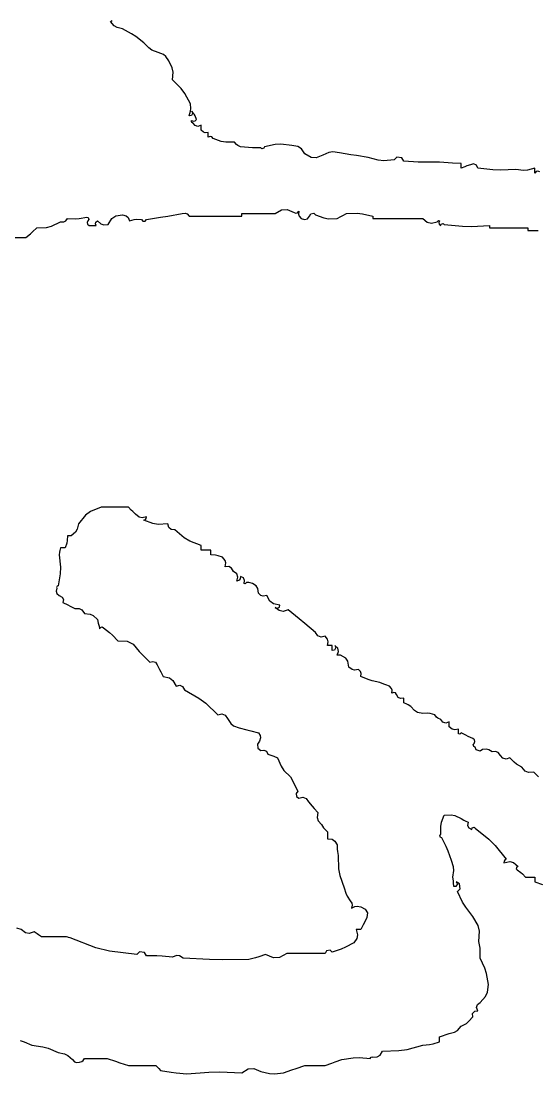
# Model space of a CAD drawing. Header units: millimetres. Extents: x 539196 to 807275, y 431843 to 1156631.
# Drawn here: x 624033.7 to 624197.3, y 434138 to 434470.8 of the extents above; entities that cross this region are included whole.
import ezdxf

# ---------------------------------------------------------------- set-up
doc = ezdxf.new("R2010")
doc.units = ezdxf.units.MM
doc.header["$MEASUREMENT"] = 0

# ---------------------------------------------------------------- blocks, each defined once
blk = doc.blocks.new('nhgjnj')
for p, q in [((104.704, 4.1129), (104.6929, 4.1129)), ((104.6929, 4.1129), (104.7037, 4.0697)), ((104.7096, 4.1129), (104.704, 4.1129)), ((104.7207, 4.1129), (104.7096, 4.1129)), ((104.7137, 4.1407), (104.7098, 4.1299)), ((104.7098, 4.1299), (104.7122, 4.1205)), ((104.7122, 4.1205), (104.7207, 4.1129)), ((105.0541, 4.0712), (105.0541, 4.1323)), ((108.2187, 4.1171), (108.2076, 4.1059)), ((108.2243, 4.1226), (108.2187, 4.1171)), ((108.2354, 4.1337), (108.2243, 4.1226)), ((108.8188, 4.0907), (108.8188, 4.1129)), ((108.8188, 4.1129), (108.83, 4.1129)), ((108.83, 4.1129), (108.8355, 4.1129)), ((108.8355, 4.1129), (108.8466, 4.1129)), ((108.8466, 4.1129), (108.8616, 4.1566)), ((104.7052, 4.046), (104.6998, 4.0018)), ((104.7037, 4.0697), (104.7052, 4.046)), ((105.0402, 3.9823), (105.0402, 4.0712)), ((105.0402, 4.0712), (105.0458, 4.0712)), ((105.0458, 4.0712), (105.0485, 4.0712)), ((105.0485, 4.0712), (105.0541, 4.0712)), ((108.2019, 4.0567), (108.1798, 4.0365)), ((108.2097, 4.0761), (108.2019, 4.0567)), ((108.2076, 4.1059), (108.2097, 4.0761)), ((108.8, 4.04), (108.8188, 4.0573)), ((108.8188, 4.0795), (108.8188, 4.0907)), ((108.8188, 4.0573), (108.8188, 4.0795)), ((104.6998, 4.0018), (104.7038, 3.9129)), ((108.1493, 3.9923), (108.1242, 3.967)), ((108.1607, 4.0065), (108.1493, 3.9923)), ((108.1798, 4.0365), (108.1607, 4.0065)), ((108.7291, 3.9661), (108.7348, 3.9888)), ((108.7348, 3.9888), (108.7563, 4.0156)), ((108.7563, 4.0156), (108.7585, 4.0071)), ((108.7585, 4.0071), (108.7703, 4.0032)), ((108.7703, 4.0032), (108.7772, 4.0087)), ((108.7772, 4.0087), (108.7914, 4.03)), ((108.7914, 4.03), (108.8, 4.04)), ((105.0402, 3.9378), (105.0402, 3.9823)), ((105.0402, 3.8489), (105.0402, 3.9378)), ((108.1274, 3.9267), (108.1103, 3.9115)), ((108.1242, 3.967), (108.1321, 3.9455)), ((108.1321, 3.9455), (108.1274, 3.9267)), ((108.6352, 3.882), (108.7146, 3.9462)), ((108.7146, 3.9462), (108.7197, 3.9375)), ((108.7197, 3.9375), (108.7256, 3.9336)), ((108.7256, 3.9336), (108.7355, 3.9323)), ((108.7355, 3.9323), (108.7291, 3.9661)), ((104.7024, 3.8679), (104.6929, 3.7795)), ((104.7038, 3.9129), (104.7024, 3.8679)), ((108.0895, 3.8628), (108.0774, 3.8434)), ((108.0941, 3.8979), (108.0881, 3.8839)), ((108.0881, 3.8839), (108.0895, 3.8628)), ((108.1103, 3.9115), (108.0941, 3.8979)), ((108.5983, 3.845), (108.6352, 3.882)), ((105.0316, 3.7435), (105.0263, 3.8489)), ((105.0263, 3.8489), (105.0319, 3.8489)), ((105.0319, 3.8489), (105.0346, 3.8489)), ((105.0346, 3.8489), (105.0402, 3.8489)), ((108.0774, 3.8434), (108.0741, 3.8301)), ((108.0741, 3.8301), (108.0756, 3.8073)), ((108.0756, 3.8073), (108.0857, 3.7929)), ((108.5341, 3.7656), (108.5983, 3.845)), ((109.3495, 3.8201), (109.2912, 3.7934)), ((109.381, 3.8301), (109.3495, 3.8201)), ((109.444, 3.842), (109.381, 3.8301)), ((109.4897, 3.8369), (109.444, 3.842)), ((109.5149, 3.8251), (109.4897, 3.8369)), ((109.5482, 3.7934), (109.5149, 3.8251)), ((104.6754, 3.773), (104.6667, 3.7557)), ((104.6667, 3.7557), (104.6721, 3.7378)), ((104.6929, 3.7795), (104.6754, 3.773)), ((105.0302, 3.6901), (105.0316, 3.7435)), ((108.0131, 3.7517), (108.0005, 3.7233)), ((108.0207, 3.7602), (108.0131, 3.7517)), ((108.0301, 3.7626), (108.0207, 3.7602)), ((108.0409, 3.7586), (108.0301, 3.7626)), ((108.0477, 3.7531), (108.0409, 3.7586)), ((108.0596, 3.7571), (108.0477, 3.7531)), ((108.0617, 3.7656), (108.0596, 3.7571)), ((108.0784, 3.771), (108.0617, 3.7656)), ((108.0857, 3.7929), (108.0784, 3.771)), ((108.5285, 3.7587), (108.5341, 3.7656)), ((108.5325, 3.7469), (108.5285, 3.7587)), ((108.541, 3.7447), (108.5325, 3.7469)), ((108.5325, 3.7281), (108.541, 3.7447)), ((109.0481, 3.7517), (108.9939, 3.7096)), ((109.1001, 3.7815), (109.0481, 3.7517)), ((109.134, 3.7896), (109.1001, 3.7815)), ((109.1939, 3.7864), (109.134, 3.7896)), ((109.2323, 3.7933), (109.1939, 3.7864)), ((109.2522, 3.7947), (109.2323, 3.7933)), ((109.2912, 3.7934), (109.2522, 3.7947)), ((109.5608, 3.7776), (109.5482, 3.7934)), ((109.5777, 3.7728), (109.5608, 3.7776)), ((109.5968, 3.7795), (109.5777, 3.7728)), ((109.5986, 3.7618), (109.5968, 3.7795)), ((109.6139, 3.7496), (109.5986, 3.7618)), ((109.6315, 3.7517), (109.6139, 3.7496)), ((109.6584, 3.7284), (109.6315, 3.7517)), ((104.6651, 3.6822), (104.6624, 3.6322)), ((104.6762, 3.6822), (104.6651, 3.6822)), ((104.6721, 3.7378), (104.6794, 3.7152)), ((104.6818, 3.6822), (104.6762, 3.6822)), ((104.6794, 3.7152), (104.6836, 3.7041)), ((104.6929, 3.6822), (104.6818, 3.6822)), ((104.6836, 3.7041), (104.6929, 3.6822)), ((105.0194, 3.585), (105.0302, 3.6901)), ((107.9935, 3.7094), (107.9784, 3.6822)), ((107.9784, 3.6822), (107.9838, 3.6792)), ((107.9838, 3.6792), (107.9862, 3.6745)), ((108.0005, 3.7233), (107.9935, 3.7094)), ((108.4605, 3.6467), (108.4785, 3.6822)), ((108.4785, 3.6822), (108.4878, 3.6984)), ((108.4878, 3.6984), (108.492, 3.7068)), ((108.492, 3.7068), (108.4993, 3.7239)), ((108.4993, 3.7239), (108.5177, 3.7207)), ((108.5177, 3.7207), (108.5325, 3.7281)), ((108.8866, 3.6775), (108.8578, 3.6739)), ((108.9022, 3.6614), (108.8866, 3.6775)), ((108.964, 3.6911), (108.9022, 3.6614)), ((108.9939, 3.7096), (108.964, 3.6911)), ((109.6703, 3.7136), (109.6584, 3.7284)), ((109.6871, 3.6822), (109.6703, 3.7136)), ((109.7115, 3.661), (109.6871, 3.6822)), ((104.6624, 3.6322), (104.661, 3.6072)), ((107.9581, 3.6305), (107.9436, 3.6128)), ((107.9686, 3.6683), (107.9575, 3.6683)), ((107.9575, 3.6683), (107.9619, 3.6459)), ((107.9619, 3.6459), (107.9581, 3.6305)), ((107.9742, 3.6683), (107.9686, 3.6683)), ((107.9853, 3.6683), (107.9742, 3.6683)), ((107.9862, 3.6745), (107.9853, 3.6683)), ((108.4558, 3.6247), (108.4605, 3.6467)), ((108.4576, 3.585), (108.4558, 3.6247)), ((108.7216, 3.6267), (108.6678, 3.607)), ((108.7585, 3.6393), (108.7216, 3.6267)), ((108.7805, 3.6408), (108.7585, 3.6393)), ((108.8188, 3.6336), (108.7805, 3.6408)), ((108.8409, 3.6377), (108.8188, 3.6336)), ((108.8521, 3.6391), (108.8409, 3.6377)), ((108.8578, 3.6739), (108.8466, 3.6545)), ((108.8466, 3.6545), (108.8573, 3.6608)), ((108.8744, 3.6406), (108.8521, 3.6391)), ((108.8573, 3.6608), (108.8731, 3.6529)), ((108.8731, 3.6529), (108.8744, 3.6406)), ((109.7215, 3.6444), (109.7115, 3.661)), ((109.7288, 3.6128), (109.7215, 3.6444)), ((104.6582, 3.5572), (104.658, 3.4738)), ((104.661, 3.6072), (104.6582, 3.5572)), ((104.9977, 3.5511), (104.9985, 3.5572)), ((104.9985, 3.5572), (105.0091, 3.5528)), ((105.0091, 3.5528), (105.019, 3.5553)), ((105.0138, 3.5781), (105.0194, 3.585)), ((105.0178, 3.5663), (105.0138, 3.5781)), ((105.0263, 3.5642), (105.0178, 3.5663)), ((105.019, 3.5553), (105.0263, 3.5642)), ((107.902, 3.5642), (107.8945, 3.548)), ((107.9177, 3.5768), (107.902, 3.5642)), ((107.927, 3.6128), (107.9159, 3.6128)), ((107.9159, 3.6128), (107.9225, 3.5937)), ((107.9225, 3.5937), (107.9177, 3.5768)), ((107.9325, 3.6128), (107.927, 3.6128)), ((107.9436, 3.6128), (107.9325, 3.6128)), ((108.4997, 3.5683), (108.4576, 3.585)), ((108.5236, 3.5638), (108.4997, 3.5683)), ((108.5688, 3.5642), (108.5236, 3.5638)), ((108.5756, 3.5586), (108.5688, 3.5642)), ((108.5875, 3.5626), (108.5756, 3.5586)), ((108.5896, 3.5711), (108.5875, 3.5626)), ((108.6413, 3.5958), (108.5896, 3.5711)), ((108.6678, 3.607), (108.6413, 3.5958)), ((109.7371, 3.5905), (109.7288, 3.6128)), ((109.7413, 3.5794), (109.7371, 3.5905)), ((109.7496, 3.5572), (109.7413, 3.5794)), ((109.7607, 3.5572), (109.7496, 3.5572)), ((109.7663, 3.5572), (109.7607, 3.5572)), ((109.7774, 3.5572), (109.7663, 3.5572)), ((109.7897, 3.5194), (109.7774, 3.5572)), ((105, 3.5463), (104.9977, 3.5511)), ((105.0055, 3.5433), (105, 3.5463)), ((105.0132, 3.5098), (105.0055, 3.5433)), ((105.0072, 3.4859), (105.0132, 3.5098)), ((107.8661, 3.5027), (107.8646, 3.4878)), ((107.8742, 3.5294), (107.8661, 3.5027)), ((107.8883, 3.5403), (107.8742, 3.5294)), ((107.8945, 3.548), (107.8883, 3.5403)), ((109.794, 3.4995), (109.7897, 3.5194)), ((109.7982, 3.46), (109.794, 3.4995)), ((104.658, 3.4738), (104.6566, 3.432)), ((104.9846, 3.46), (105.0072, 3.4859)), ((104.9846, 3.3433), (104.9846, 3.46)), ((107.8672, 3.46), (107.86, 3.4284)), ((107.8646, 3.4878), (107.8672, 3.46)), ((109.822, 3.3675), (109.7982, 3.46)), ((104.6566, 3.432), (104.6512, 3.3488)), ((107.8163, 3.3744), (107.8121, 3.366)), ((107.8256, 3.3905), (107.8163, 3.3744)), ((107.85, 3.4118), (107.8256, 3.3905)), ((107.86, 3.4284), (107.85, 3.4118)), ((104.6318, 3.3377), (104.6282, 3.3089)), ((104.6512, 3.3488), (104.6318, 3.3377)), ((104.9846, 3.2849), (104.9846, 3.3433)), ((107.7727, 3.3156), (107.7561, 3.3072)), ((107.7801, 3.3305), (107.7727, 3.3156)), ((107.788, 3.3488), (107.7769, 3.3488)), ((107.7769, 3.3488), (107.7801, 3.3305)), ((107.7936, 3.3488), (107.788, 3.3488)), ((107.8047, 3.3488), (107.7936, 3.3488)), ((107.8121, 3.366), (107.8047, 3.3488)), ((109.8291, 3.3192), (109.822, 3.3675)), ((109.833, 3.2238), (109.8291, 3.3192)), ((104.6282, 3.3089), (104.6443, 3.2933)), ((104.6443, 3.2933), (104.6488, 3.232)), ((104.9846, 3.1682), (104.9846, 3.2849)), ((107.7075, 3.2655), (107.6991, 3.2432)), ((107.7203, 3.2775), (107.7075, 3.2655)), ((107.7317, 3.2813), (107.7203, 3.2775)), ((107.7492, 3.2794), (107.7317, 3.2813)), ((107.7473, 3.2999), (107.7448, 3.29)), ((107.7448, 3.29), (107.7492, 3.2794)), ((107.7561, 3.3072), (107.7473, 3.2999)), ((104.6458, 3.1998), (104.6304, 3.1404)), ((104.6488, 3.232), (104.6458, 3.1998)), ((107.6866, 3.2099), (107.6762, 3.1645)), ((107.695, 3.2321), (107.6866, 3.2099)), ((107.6991, 3.2432), (107.695, 3.2321)), ((109.8554, 3.2102), (109.833, 3.2238)), ((109.8653, 3.1943), (109.8554, 3.2102)), ((109.8677, 3.1682), (109.8653, 3.1943)), ((104.6304, 3.1404), (104.6193, 3.0738)), ((104.9578, 3.1082), (104.9707, 3.1682)), ((104.9707, 3.1682), (104.9763, 3.1682)), ((104.9763, 3.1682), (104.9791, 3.1682)), ((104.9791, 3.1682), (104.9846, 3.1682)), ((107.6692, 3.142), (107.6519, 3.0988)), ((107.6762, 3.1645), (107.6692, 3.142)), ((109.0047, 3.1246), (109.0266, 3.1368)), ((109.0266, 3.1368), (109.055, 3.1335)), ((109.055, 3.1335), (109.0827, 3.1194)), ((109.8645, 3.1629), (109.8677, 3.1682)), ((109.8685, 3.155), (109.8645, 3.1629)), ((109.8746, 3.1543), (109.8685, 3.155)), ((109.8693, 3.0878), (109.8746, 3.1543)), ((104.6193, 3.0738), (104.6137, 3.0404)), ((104.955, 3.0768), (104.9578, 3.1082)), ((104.9568, 3.0154), (104.955, 3.0768)), ((107.623, 3.0969), (107.6102, 3.0849)), ((107.6102, 3.0849), (107.6146, 3.0624)), ((107.6344, 3.1008), (107.623, 3.0969)), ((107.6519, 3.0988), (107.6344, 3.1008)), ((108.9883, 3.0768), (108.9925, 3.0988)), ((108.99, 3.0635), (108.9883, 3.0768)), ((108.9925, 3.0988), (109.0047, 3.1246)), ((109.0827, 3.1194), (109.0966, 3.1124)), ((109.0966, 3.1124), (109.1245, 3.0988)), ((109.1245, 3.0988), (109.1245, 3.0877)), ((109.1245, 3.0877), (109.1245, 3.0821)), ((109.1245, 3.0821), (109.1245, 3.071)), ((109.1245, 3.071), (109.1544, 3.0794)), ((109.1544, 3.0794), (109.1759, 3.0755)), ((109.1759, 3.0755), (109.2009, 3.0571)), ((109.8707, 3.0535), (109.8693, 3.0878)), ((104.6137, 3.0404), (104.6026, 2.9737)), ((104.968, 2.9932), (104.9568, 3.0154)), ((107.5437, 3.0101), (107.5269, 2.9807)), ((107.5629, 3.0236), (107.5437, 3.0101)), ((107.5963, 3.0293), (107.5629, 3.0236)), ((107.6108, 3.0471), (107.5963, 3.0293)), ((107.6146, 3.0624), (107.6108, 3.0471)), ((108.8814, 3.0015), (108.9134, 3.0116)), ((108.9134, 3.0116), (108.9291, 3.0188)), ((108.9291, 3.0188), (108.9578, 3.0363)), ((108.9578, 3.0363), (108.9714, 3.0462)), ((108.9714, 3.0462), (108.9833, 3.0481)), ((108.9833, 3.0481), (108.9994, 3.0432)), ((108.9994, 3.0432), (108.99, 3.0635)), ((109.2009, 3.0571), (109.2268, 3.0089)), ((109.2268, 3.0089), (109.238, 2.9836)), ((109.8816, 2.9876), (109.8707, 3.0535)), ((104.6026, 2.9737), (104.5975, 2.9348)), ((104.9735, 2.9821), (104.968, 2.9932)), ((104.9846, 2.9598), (104.9735, 2.9821)), ((104.9862, 2.9092), (104.9846, 2.9598)), ((107.4859, 2.9636), (107.4713, 2.946)), ((107.4713, 2.946), (107.482, 2.9523)), ((107.482, 2.9523), (107.4978, 2.9444)), ((107.5057, 2.9686), (107.4859, 2.9636)), ((107.4978, 2.9444), (107.4991, 2.9321)), ((107.5269, 2.9598), (107.5057, 2.9686)), ((107.5269, 2.9807), (107.5269, 2.9724)), ((107.5269, 2.9724), (107.5269, 2.9682)), ((107.5269, 2.9682), (107.5269, 2.9598)), ((108.5989, 2.9304), (108.6089, 2.9463)), ((108.6089, 2.9463), (108.6313, 2.9598)), ((108.6313, 2.9598), (108.6564, 2.9607)), ((108.6564, 2.9607), (108.6691, 2.9621)), ((108.6691, 2.9621), (108.6938, 2.9668)), ((108.6938, 2.9668), (108.7701, 2.9682)), ((108.7701, 2.9682), (108.8096, 2.9755)), ((108.8096, 2.9755), (108.8814, 3.0015)), ((109.238, 2.9836), (109.2564, 2.9321)), ((109.8951, 2.9486), (109.8816, 2.9876)), ((109.9021, 2.9292), (109.8951, 2.9486)), ((104.5975, 2.9348), (104.6007, 2.9125)), ((104.6007, 2.9125), (104.6165, 2.8765)), ((104.9638, 2.8348), (104.9817, 2.8822)), ((104.9817, 2.8822), (104.9862, 2.9092)), ((107.4335, 2.9049), (107.4157, 2.8904)), ((107.4157, 2.8904), (107.4215, 2.8674)), ((107.4488, 2.9087), (107.4335, 2.9049)), ((107.4713, 2.9043), (107.4488, 2.9087)), ((107.4824, 2.9321), (107.4713, 2.9321)), ((107.4713, 2.9321), (107.4713, 2.921)), ((107.4713, 2.921), (107.4713, 2.9154)), ((107.4713, 2.9154), (107.4713, 2.9043)), ((107.488, 2.9321), (107.4824, 2.9321)), ((107.4991, 2.9321), (107.488, 2.9321)), ((108.5132, 2.8696), (108.5314, 2.8813)), ((108.5314, 2.8813), (108.54, 2.8885)), ((108.54, 2.8885), (108.5549, 2.9043)), ((108.5549, 2.9043), (108.5716, 2.9043)), ((108.5716, 2.9043), (108.5799, 2.9043)), ((108.5799, 2.9043), (108.5966, 2.9043)), ((108.5966, 2.9043), (108.5989, 2.9304)), ((109.2564, 2.9321), (109.2449, 2.9197)), ((109.2449, 2.9197), (109.2485, 2.8984)), ((109.2485, 2.8984), (109.2634, 2.8904)), ((109.2634, 2.8904), (109.2634, 2.8015)), ((109.9163, 2.8904), (109.9021, 2.9292)), ((109.9163, 2.8432), (109.9163, 2.8904)), ((104.6165, 2.8765), (104.6316, 2.8376)), ((104.6316, 2.8376), (104.6297, 2.8089)), ((104.9545, 2.8241), (104.9638, 2.8348)), ((104.958, 2.8064), (104.9545, 2.8241)), ((107.3949, 2.8348), (107.3418, 2.7712)), ((107.4144, 2.8484), (107.3949, 2.8348)), ((107.4215, 2.8674), (107.4144, 2.8484)), ((108.4069, 2.8146), (108.4194, 2.8257)), ((108.4194, 2.8257), (108.4438, 2.8487)), ((108.4438, 2.8487), (108.4725, 2.8448)), ((108.4725, 2.8448), (108.4914, 2.8504)), ((108.4914, 2.8504), (108.5132, 2.8696)), ((109.9163, 2.8195), (109.9163, 2.8432)), ((109.9163, 2.7723), (109.9163, 2.8195)), ((104.6095, 2.7723), (104.5789, 2.753)), ((104.6297, 2.8089), (104.6095, 2.7723)), ((104.9707, 2.8001), (104.958, 2.8064)), ((104.9865, 2.7874), (104.9707, 2.8001)), ((104.9846, 2.7515), (104.9913, 2.7706)), ((104.9913, 2.7706), (104.9865, 2.7874)), ((107.3418, 2.7712), (107.3154, 2.7392)), ((108.3546, 2.7606), (108.3617, 2.7796)), ((108.3604, 2.7376), (108.3546, 2.7606)), ((108.3617, 2.7796), (108.3812, 2.7931)), ((108.3812, 2.7931), (108.4069, 2.8146)), ((109.2634, 2.8015), (109.2634, 2.757)), ((109.933, 2.7223), (109.9163, 2.7723)), ((104.5654, 2.7318), (104.5609, 2.6959)), ((104.5789, 2.753), (104.5654, 2.7318)), ((104.9321, 2.669), (104.9499, 2.7098)), ((104.9515, 2.7299), (104.943, 2.7376)), ((104.943, 2.7376), (104.9604, 2.7356)), ((104.9499, 2.7098), (104.9538, 2.7206)), ((104.9538, 2.7206), (104.9515, 2.7299)), ((104.9604, 2.7356), (104.9719, 2.7394)), ((104.9719, 2.7394), (104.9846, 2.7515)), ((107.3154, 2.7392), (107.2629, 2.6751)), ((108.2354, 2.689), (108.2687, 2.7057)), ((108.2687, 2.7057), (108.2853, 2.714)), ((108.2853, 2.714), (108.3187, 2.7306)), ((108.3187, 2.7306), (108.3325, 2.7209)), ((108.3325, 2.7209), (108.3505, 2.7239)), ((108.3505, 2.7239), (108.3604, 2.7376)), ((109.2634, 2.757), (109.2634, 2.6681)), ((109.9413, 2.6973), (109.933, 2.7223)), ((109.958, 2.6473), (109.9413, 2.6973)), ((104.5609, 2.6959), (104.5531, 2.6324)), ((104.9341, 2.6369), (104.9321, 2.669)), ((104.9568, 2.5987), (104.9341, 2.6369)), ((107.2629, 2.6751), (107.272, 2.6454)), ((107.272, 2.6454), (107.268, 2.6233)), ((108.1738, 2.6339), (108.1977, 2.6504)), ((108.1977, 2.6504), (108.2354, 2.689)), ((109.2634, 2.6681), (109.2879, 2.6244)), ((109.9633, 2.5947), (109.958, 2.6473)), ((104.5531, 2.6324), (104.5545, 2.5987)), ((104.5545, 2.5987), (104.5679, 2.5361)), ((104.9568, 2.5209), (104.9568, 2.5987)), ((107.2277, 2.5894), (107.2125, 2.5686)), ((107.2351, 2.6264), (107.2277, 2.5894)), ((107.2475, 2.6251), (107.2351, 2.6264)), ((107.2554, 2.6093), (107.2475, 2.6251)), ((107.268, 2.6233), (107.249, 2.5987)), ((107.249, 2.5987), (107.2554, 2.6093)), ((108.1034, 2.557), (108.1107, 2.5796)), ((108.1107, 2.5796), (108.1149, 2.5907)), ((108.1149, 2.5907), (108.1242, 2.6125)), ((108.1242, 2.6125), (108.1738, 2.6339)), ((109.2898, 2.5892), (109.2703, 2.5431)), ((109.2879, 2.6244), (109.2898, 2.5892)), ((109.9618, 2.5671), (109.9633, 2.5947)), ((104.5679, 2.5361), (104.5764, 2.534)), ((104.5748, 2.5153), (104.5741, 2.468)), ((104.5803, 2.5221), (104.5748, 2.5153)), ((104.5764, 2.534), (104.5803, 2.5221)), ((104.9568, 2.482), (104.9568, 2.5209)), ((107.179, 2.5166), (107.1657, 2.5014)), ((107.1828, 2.5301), (107.179, 2.5166)), ((107.2125, 2.5686), (107.1796, 2.55)), ((107.1796, 2.55), (107.1828, 2.5301)), ((107.9944, 2.5127), (108.0084, 2.5147)), ((108.0084, 2.5147), (108.027, 2.5084)), ((108.0681, 2.4982), (108.0826, 2.5153)), ((108.0794, 2.5337), (108.0868, 2.5485)), ((108.0826, 2.5153), (108.0794, 2.5337)), ((108.0868, 2.5485), (108.1034, 2.557)), ((109.2703, 2.5431), (109.2833, 2.5048)), ((109.9332, 2.4745), (109.951, 2.5153)), ((109.951, 2.5153), (109.9618, 2.5671)), ((104.5741, 2.468), (104.5727, 2.4443)), ((104.9568, 2.4042), (104.9568, 2.482)), ((107.1051, 2.4534), (107.1036, 2.4461)), ((107.1101, 2.4667), (107.1051, 2.4534)), ((107.1237, 2.4891), (107.1101, 2.4667)), ((107.1396, 2.4991), (107.1237, 2.4891)), ((107.1657, 2.5014), (107.1396, 2.4991)), ((107.9617, 2.4347), (107.9673, 2.457)), ((107.9673, 2.457), (107.9784, 2.5014)), ((107.9784, 2.5014), (107.9944, 2.5127)), ((108.027, 2.5084), (108.0452, 2.4953)), ((108.0452, 2.4953), (108.0681, 2.4982)), ((109.2833, 2.5048), (109.2889, 2.4852)), ((109.2889, 2.4852), (109.2981, 2.4458)), ((109.9352, 2.4425), (109.9332, 2.4745)), ((104.5679, 2.3972), (104.5604, 2.3811)), ((104.5727, 2.4443), (104.5679, 2.3972)), ((104.9624, 2.4042), (104.9568, 2.4042)), ((104.9652, 2.4042), (104.9624, 2.4042)), ((104.9707, 2.4042), (104.9652, 2.4042)), ((104.9707, 2.2819), (104.9707, 2.4042)), ((107.0769, 2.4138), (107.0684, 2.3972)), ((107.0684, 2.3972), (107.0821, 2.3947)), ((107.0918, 2.4212), (107.0769, 2.4138)), ((107.0821, 2.3947), (107.09, 2.3888)), ((107.1101, 2.4181), (107.0918, 2.4212)), ((107.1036, 2.4461), (107.1032, 2.432)), ((107.1032, 2.432), (107.1086, 2.4289)), ((107.1086, 2.4289), (107.111, 2.4242)), ((107.111, 2.4242), (107.1101, 2.4181)), ((107.9506, 2.3903), (107.9617, 2.4347)), ((109.2981, 2.4458), (109.3002, 2.293)), ((109.958, 2.4042), (109.9352, 2.4425)), ((109.9529, 2.2764), (109.958, 2.4042)), ((104.5542, 2.3733), (104.5401, 2.3625)), ((104.5401, 2.3625), (104.5417, 2.3118)), ((104.5604, 2.3811), (104.5542, 2.3733)), ((107.0207, 2.3455), (107.0114, 2.3293)), ((107.0114, 2.3293), (107.0129, 2.3069)), ((107.0407, 2.3555), (107.0207, 2.3455)), ((107.0542, 2.375), (107.0407, 2.3555)), ((107.0732, 2.3822), (107.0542, 2.375)), ((107.0962, 2.3764), (107.0732, 2.3822)), ((107.09, 2.3888), (107.0962, 2.3764)), ((107.895, 2.3208), (107.9246, 2.3406)), ((107.9246, 2.3406), (107.9378, 2.3571)), ((107.9378, 2.3571), (107.9506, 2.3903)), ((104.5372, 2.2849), (104.5192, 2.2375)), ((104.5417, 2.3118), (104.5372, 2.2849)), ((104.9707, 2.2208), (104.9707, 2.2819)), ((106.9573, 2.293), (106.9485, 2.2661)), ((106.9751, 2.3075), (106.9573, 2.293)), ((106.9904, 2.3113), (106.9751, 2.3075)), ((107.0129, 2.3069), (106.9904, 2.3113)), ((107.8684, 2.2883), (107.8755, 2.3073)), ((107.8742, 2.2652), (107.8684, 2.2883)), ((107.8755, 2.3073), (107.895, 2.3208)), ((109.3002, 2.293), (109.2988, 2.2165)), ((109.9543, 2.212), (109.9529, 2.2764)), ((104.4956, 2.2097), (104.4845, 2.2097)), ((104.4845, 2.2097), (104.4865, 2.1922)), ((104.5012, 2.2097), (104.4956, 2.2097)), ((104.5123, 2.2097), (104.5012, 2.2097)), ((104.5104, 2.2302), (104.5079, 2.2203)), ((104.5079, 2.2203), (104.5123, 2.2097)), ((104.5192, 2.2375), (104.5104, 2.2302)), ((104.9707, 2.0985), (104.9707, 2.2208)), ((106.9267, 2.2236), (106.9156, 2.2236)), ((106.9156, 2.2236), (106.9156, 2.2013)), ((106.9323, 2.2236), (106.9267, 2.2236)), ((106.9434, 2.2236), (106.9323, 2.2236)), ((106.9456, 2.2518), (106.9434, 2.2236)), ((106.9485, 2.2661), (106.9456, 2.2518)), ((107.8068, 2.1951), (107.8742, 2.2652)), ((109.2988, 2.2165), (109.2912, 2.0638)), ((109.9649, 2.0846), (109.9543, 2.212)), ((104.454, 2.168), (104.4428, 2.168)), ((104.4428, 2.168), (104.4495, 2.1489)), ((104.4495, 2.1489), (104.4447, 2.1321)), ((104.4595, 2.168), (104.454, 2.168)), ((104.4706, 2.168), (104.4595, 2.168)), ((104.4827, 2.1808), (104.4706, 2.168)), ((104.4865, 2.1922), (104.4827, 2.1808)), ((106.8878, 2.168), (106.8631, 2.1015)), ((106.899, 2.168), (106.8878, 2.168)), ((106.9045, 2.168), (106.899, 2.168)), ((106.9156, 2.168), (106.9045, 2.168)), ((106.9156, 2.2013), (106.9156, 2.1902)), ((106.9156, 2.1902), (106.9156, 2.168)), ((107.7283, 2.0708), (107.7768, 2.1551)), ((107.7768, 2.1551), (107.8068, 2.1951)), ((104.3178, 2.1055), (104.2567, 2.0725)), ((104.3456, 2.1082), (104.3178, 2.1055)), ((104.3606, 2.1067), (104.3456, 2.1082)), ((104.377, 2.1264), (104.3595, 2.1124)), ((104.3595, 2.1124), (104.3702, 2.1188)), ((104.3873, 2.0985), (104.3606, 2.1067)), ((104.3702, 2.1188), (104.3859, 2.1109)), ((104.3872, 2.1322), (104.377, 2.1264)), ((104.3859, 2.1109), (104.3873, 2.0985)), ((104.4081, 2.1402), (104.3872, 2.1322)), ((104.4169, 2.1329), (104.4081, 2.1402)), ((104.4151, 2.1124), (104.4194, 2.123)), ((104.4212, 2.1116), (104.4151, 2.1124)), ((104.4194, 2.123), (104.4169, 2.1329)), ((104.4259, 2.1139), (104.4212, 2.1116)), ((104.4289, 2.1194), (104.4259, 2.1139)), ((104.4447, 2.1321), (104.4289, 2.1194)), ((104.9546, 2.0743), (104.9585, 2.0859)), ((104.9585, 2.0859), (104.9707, 2.0985)), ((106.8631, 2.1015), (106.8439, 2.069)), ((109.9593, 2.0232), (109.9649, 2.0846)), ((104.2277, 2.0507), (104.1789, 2.0013)), ((104.2567, 2.0725), (104.2277, 2.0507)), ((104.9568, 2.0569), (104.9546, 2.0743)), ((104.9707, 1.9735), (104.9568, 2.0569)), ((106.8439, 2.069), (106.7975, 2.0152)), ((107.7026, 2.0427), (107.7101, 2.0601)), ((107.7075, 2.0221), (107.7026, 2.0427)), ((107.7101, 2.0601), (107.7283, 2.0708)), ((109.2779, 2.0425), (109.2759, 2.0251)), ((109.2759, 2.0251), (109.2842, 2.0013)), ((109.2912, 2.0638), (109.2779, 2.0425)), ((109.9551, 1.9925), (109.9593, 2.0232)), ((104.0414, 1.9629), (104.0296, 1.9478)), ((104.0678, 1.9805), (104.0414, 1.9629)), ((104.1086, 1.9999), (104.0678, 1.9805)), ((104.1338, 2.0046), (104.1086, 1.9999)), ((104.1789, 2.0013), (104.1338, 2.0046)), ((104.9777, 1.9318), (104.9707, 1.9735)), ((106.7836, 1.9797), (106.7628, 1.9735)), ((106.7628, 1.9735), (106.7662, 1.9174)), ((106.7952, 1.9936), (106.7836, 1.9797)), ((106.7975, 2.0152), (106.7952, 1.9936)), ((107.6519, 1.9457), (107.6594, 1.9828)), ((107.6594, 1.9828), (107.6745, 2.0036)), ((107.6745, 2.0036), (107.7075, 2.0221)), ((109.2842, 2.0013), (109.2795, 1.9403)), ((109.9441, 1.9318), (109.9551, 1.9925)), ((104.0191, 1.9179), (104.0049, 1.8805)), ((104.0296, 1.9478), (104.0191, 1.9179)), ((104.9916, 1.8485), (104.9777, 1.9318)), ((106.7662, 1.9174), (106.7616, 1.8872)), ((107.5631, 1.886), (107.5681, 1.9009)), ((107.5681, 1.9009), (107.5824, 1.911)), ((107.5824, 1.911), (107.6101, 1.9251)), ((107.6101, 1.9251), (107.624, 1.9321)), ((107.624, 1.9321), (107.6519, 1.9457)), ((109.2781, 1.9097), (109.2773, 1.8485)), ((109.2795, 1.9403), (109.2781, 1.9097)), ((109.9163, 1.9041), (109.9274, 1.9152)), ((109.9163, 1.8401), (109.9163, 1.9041)), ((109.9274, 1.9152), (109.933, 1.9207)), ((109.933, 1.9207), (109.9441, 1.9318)), ((103.9927, 1.8621), (103.9636, 1.8346)), ((104.0049, 1.8805), (103.9927, 1.8621)), ((105.0003, 1.8416), (104.9916, 1.8485)), ((105.0003, 1.8276), (105.0003, 1.8416)), ((106.7311, 1.8471), (106.7211, 1.8485)), ((106.7211, 1.8485), (106.7274, 1.8236)), ((106.7369, 1.8432), (106.7311, 1.8471)), ((106.742, 1.8346), (106.7369, 1.8432)), ((106.7616, 1.8872), (106.742, 1.8346)), ((107.531, 1.8318), (107.5435, 1.8443)), ((107.5435, 1.8443), (107.5686, 1.8693)), ((107.5686, 1.8693), (107.5631, 1.886)), ((109.2773, 1.8485), (109.2579, 1.8373)), ((109.9163, 1.8082), (109.9163, 1.8401)), ((103.9266, 1.7872), (103.9097, 1.7619)), ((103.9636, 1.8346), (103.9266, 1.7872)), ((104.9889, 1.7929), (104.9916, 1.8207)), ((104.9904, 1.778), (104.9889, 1.7929)), ((104.9985, 1.7512), (104.9904, 1.778)), ((104.9916, 1.8207), (105.0003, 1.8276)), ((106.7072, 1.786), (106.6906, 1.7693)), ((106.7234, 1.8058), (106.7072, 1.786)), ((106.7274, 1.8236), (106.7234, 1.8058)), ((107.4622, 1.7721), (107.506, 1.8068)), ((107.506, 1.8068), (107.531, 1.8318)), ((109.2703, 1.7929), (109.2504, 1.6338)), ((109.2579, 1.8373), (109.2543, 1.8085)), ((109.2543, 1.8085), (109.2703, 1.7929)), ((109.9163, 1.7443), (109.9163, 1.8082)), ((103.9097, 1.7619), (103.8802, 1.7096)), ((104.9638, 1.7096), (104.9689, 1.7306)), ((104.9689, 1.7306), (104.9787, 1.7424)), ((104.9787, 1.7424), (104.9985, 1.7512)), ((106.6822, 1.761), (106.6656, 1.7443)), ((106.6656, 1.7443), (106.6656, 1.6804)), ((106.6906, 1.7693), (106.6822, 1.761)), ((107.4435, 1.6818), (107.445, 1.7377)), ((107.445, 1.7377), (107.4622, 1.7721)), ((109.8996, 1.6943), (109.9163, 1.7443)), ((103.863, 1.6614), (103.8385, 1.6401)), ((103.8729, 1.678), (103.863, 1.6614)), ((103.8802, 1.7096), (103.8729, 1.678)), ((104.9699, 1.67), (104.9638, 1.7096)), ((104.9851, 1.6471), (104.9699, 1.67)), ((106.6656, 1.6804), (106.6656, 1.6484)), ((107.4106, 1.6508), (107.4435, 1.6818)), ((109.8746, 1.6193), (109.8913, 1.6693)), ((109.8913, 1.6693), (109.8996, 1.6943)), ((103.8385, 1.6401), (103.8335, 1.6488)), ((105.0194, 1.6262), (104.9851, 1.6471)), ((105.0166, 1.5829), (105.0223, 1.6)), ((105.0223, 1.6), (105.0194, 1.6262)), ((106.6656, 1.6484), (106.6656, 1.5845)), ((107.3616, 1.5916), (107.3671, 1.5984)), ((107.3671, 1.5984), (107.3951, 1.6339)), ((107.3951, 1.6339), (107.4106, 1.6508)), ((109.2504, 1.6338), (109.2304, 1.5537)), ((109.8746, 1.5665), (109.8746, 1.6193)), ((104.9985, 1.5637), (105.0166, 1.5829)), ((105.0058, 1.5549), (104.9985, 1.5637)), ((105.0157, 1.5524), (105.0058, 1.5549)), ((105.0263, 1.5568), (105.0157, 1.5524)), ((105.0263, 1.5401), (105.0263, 1.5568)), ((105.0263, 1.5317), (105.0263, 1.5401)), ((106.6656, 1.5845), (106.6908, 1.524)), ((107.2877, 1.5206), (107.296, 1.5388)), ((107.296, 1.5388), (107.3185, 1.5637)), ((107.3185, 1.5637), (107.341, 1.5679)), ((107.341, 1.5679), (107.3522, 1.5707)), ((107.3522, 1.5707), (107.3741, 1.5776)), ((107.3656, 1.5798), (107.3616, 1.5916)), ((107.3741, 1.5776), (107.3656, 1.5798)), ((109.2304, 1.5537), (109.1731, 1.4039)), ((109.8746, 1.5401), (109.8746, 1.5665)), ((109.8746, 1.4873), (109.8746, 1.5401)), ((104.9777, 1.5012), (104.9799, 1.5097)), ((104.9851, 1.4573), (104.9777, 1.5012)), ((104.9799, 1.5097), (104.9917, 1.5136)), ((104.9917, 1.5136), (104.9985, 1.5081)), ((104.9985, 1.5081), (105.0093, 1.5042)), ((105.0093, 1.5042), (105.0187, 1.5065)), ((105.0187, 1.5065), (105.0263, 1.5151)), ((105.0263, 1.5151), (105.0263, 1.5317)), ((106.6908, 1.524), (106.7125, 1.4946)), ((106.7125, 1.4946), (106.7628, 1.4526)), ((107.2557, 1.4566), (107.2637, 1.4726)), ((107.2637, 1.4726), (107.2838, 1.4873)), ((107.2838, 1.4873), (107.2877, 1.5206)), ((109.887, 1.481), (109.8746, 1.4873)), ((109.8929, 1.4732), (109.887, 1.481)), ((109.8955, 1.4595), (109.8929, 1.4732)), ((104.9846, 1.39), (104.9865, 1.4345)), ((104.9865, 1.4345), (104.9851, 1.4573)), ((106.7628, 1.4526), (106.7944, 1.4454)), ((106.7944, 1.4454), (106.8111, 1.4354)), ((106.8111, 1.4354), (106.8323, 1.4109)), ((106.8323, 1.4109), (106.8323, 1.4025)), ((107.2409, 1.4046), (107.256, 1.4317)), ((107.256, 1.4317), (107.2557, 1.4566)), ((109.8566, 1.3902), (109.8816, 1.4178)), ((109.8816, 1.4178), (109.8938, 1.4304)), ((109.8938, 1.4304), (109.8977, 1.4421)), ((109.8977, 1.4421), (109.8955, 1.4595)), ((104.9992, 1.3784), (104.9846, 1.39)), ((105.0049, 1.367), (104.9992, 1.3784)), ((105.0055, 1.3484), (105.0049, 1.367)), ((105.0299, 1.2966), (105.0055, 1.3484)), ((106.8323, 1.4025), (106.8323, 1.3984)), ((106.8323, 1.3984), (106.8323, 1.39)), ((106.8323, 1.39), (106.8605, 1.3878)), ((106.8605, 1.3878), (106.8748, 1.385)), ((106.8748, 1.385), (106.9017, 1.3762)), ((106.9017, 1.3762), (106.9017, 1.365)), ((106.9017, 1.365), (106.9017, 1.3595)), ((106.9017, 1.3595), (106.9017, 1.3484)), ((106.9017, 1.3484), (106.9183, 1.3448)), ((107.1796, 1.3414), (107.1886, 1.3577)), ((107.1886, 1.3577), (107.2028, 1.3648)), ((107.2028, 1.3648), (107.2213, 1.3623)), ((107.2213, 1.3623), (107.2339, 1.3906)), ((107.2339, 1.3906), (107.2409, 1.4046)), ((109.1689, 1.3914), (109.1661, 1.3831)), ((109.1661, 1.3831), (109.1661, 1.3248)), ((109.1703, 1.3956), (109.1689, 1.3914)), ((109.1731, 1.4039), (109.1703, 1.3956)), ((109.8399, 1.3345), (109.8471, 1.3711)), ((109.8471, 1.3711), (109.8566, 1.3902)), ((105.0374, 1.2667), (105.0299, 1.2966)), ((106.9183, 1.3448), (106.9266, 1.3434)), ((106.9266, 1.3434), (106.9434, 1.3414)), ((106.9434, 1.3414), (107.0154, 1.3483)), ((107.0154, 1.3483), (107.0528, 1.3469)), ((107.0528, 1.3469), (107.124, 1.3345)), ((107.124, 1.3345), (107.1247, 1.3283)), ((107.1247, 1.3283), (107.1325, 1.3244)), ((107.1325, 1.3244), (107.1379, 1.3275)), ((107.1379, 1.3275), (107.1548, 1.3227)), ((107.1548, 1.3227), (107.169, 1.3274)), ((107.169, 1.3274), (107.1796, 1.3414)), ((109.1661, 1.3248), (109.1661, 1.2956)), ((109.1661, 1.2956), (109.1661, 1.2372)), ((109.8151, 1.2762), (109.8399, 1.3345)), ((105.0402, 1.2095), (105.0374, 1.2667)), ((109.1661, 1.2372), (109.155, 1.2206)), ((109.7982, 1.1817), (109.8064, 1.2445)), ((109.8064, 1.2445), (109.8151, 1.2762)), ((105.0632, 1.1851), (105.0402, 1.2095)), ((105.0743, 1.1726), (105.0632, 1.1851)), ((105.0958, 1.1469), (105.0743, 1.1726)), ((109.1495, 1.2122), (109.1384, 1.1956)), ((109.1384, 1.1956), (109.1468, 1.1657)), ((109.1468, 1.1657), (109.1429, 1.1441)), ((109.155, 1.2206), (109.1495, 1.2122)), ((109.7781, 1.1367), (109.7982, 1.1817)), ((105.0958, 1.0608), (105.0958, 1.1469)), ((109.1245, 1.1192), (109.116, 1.0931)), ((109.1429, 1.1441), (109.1245, 1.1192)), ((109.7709, 1.1123), (109.7781, 1.1367))]:
    blk.add_line(p, q)
blk = doc.blocks.new('图签11')
at = {"xscale": 38.39999999990687, "yscale": 38.39999999996508, "zscale": 38.40000000000001}
blk.add_blockref('nhgjnj', (3663617.64, -352837.83), dxfattribs=at)

msp = doc.modelspace()

# ---------------------------------------------------------------- block references
at = {"xscale": 1.41428571427241, "yscale": 1.41428571427241, "zscale": 1.414285714285714, "rotation": 270}
msp.add_blockref('图签11', (1122986.51, 5621512.11), dxfattribs=at)

doc.saveas('drawing.dxf')
